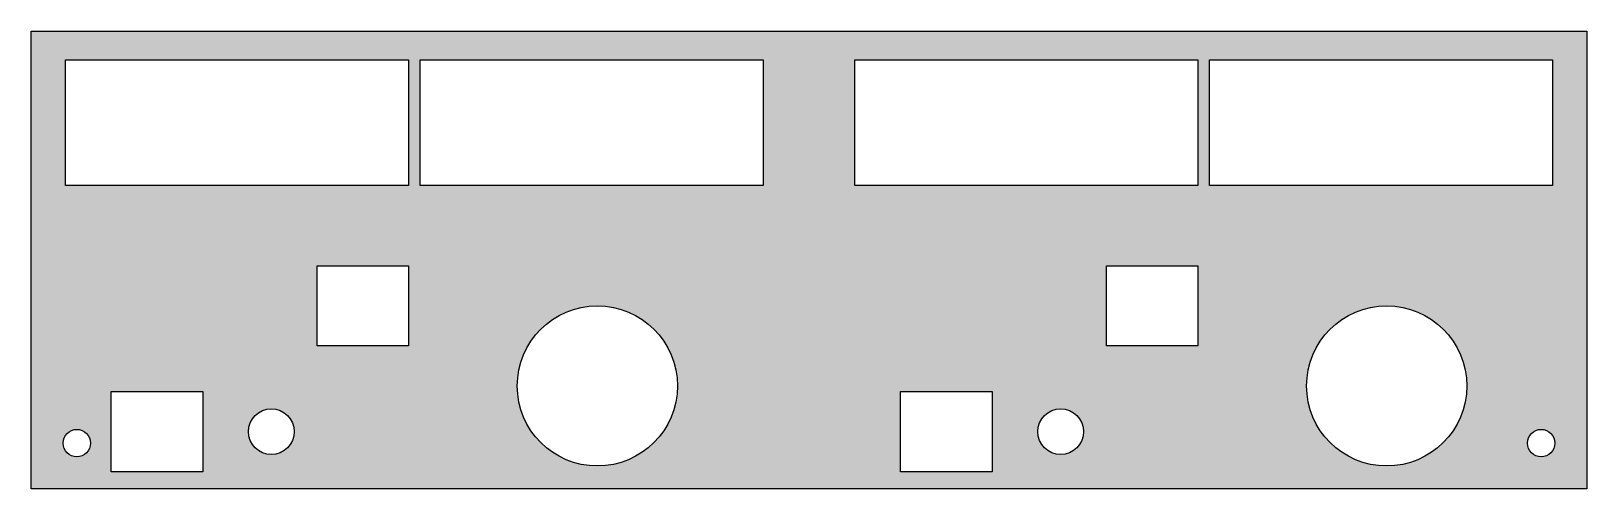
# Model space of a CAD drawing. Header units: inches. Extents: x 0 to 6.8, y -0.7 to 1.3.
import ezdxf

# ---------------------------------------------------------------- set-up
doc = ezdxf.new("R2010")
doc.units = ezdxf.units.IN
doc.layers.add('hrany', color=250, linetype='Continuous')

msp = doc.modelspace()

# ---------------------------------------------------------------- hatches: boundary and pattern name
at = {"layer": 'hrany', "lineweight": -3}
h = msp.add_hatch(color=256, dxfattribs=at)
h.dxf.hatch_style = 1
h.paths.add_polyline_path([(6.8, 1.3), (0, 1.3), (0, -0.7), (6.8, -0.7)])
h.paths.add_polyline_path([(2.825, -0.25, -1), (2.125, -0.25, -1)], flags=16)
h.paths.add_polyline_path([(1.7, 0.625), (1.7, 1.175), (3.2, 1.175), (3.2, 0.625)], flags=16)
h.paths.add_polyline_path([(1.65, -0.075), (1.25, -0.075), (1.25, 0.275), (1.65, 0.275)], flags=16)
h.paths.add_polyline_path([(1.65, 0.625), (0.15, 0.625), (0.15, 1.175), (1.65, 1.175)], flags=16)
h.paths.add_polyline_path([(1.15, -0.45, -1), (0.95, -0.45, -1)], flags=16)
h.paths.add_polyline_path([(0.75, -0.275), (0.75, -0.625), (0.35, -0.625), (0.35, -0.275)], flags=16)
h.paths.add_polyline_path([(3.6, 0.625), (3.6, 1.175), (5.1, 1.175), (5.1, 0.625)], flags=16)
h.paths.add_polyline_path([(3.8, -0.275), (4.2, -0.275), (4.2, -0.625), (3.8, -0.625)], flags=16)
h.paths.add_polyline_path([(0.26, -0.5, -1), (0.14, -0.5, -1)], flags=16)
h.paths.add_polyline_path([(4.6, -0.45, -1), (4.4, -0.45, -1)], flags=16)
h.paths.add_polyline_path([(4.7, 0.275), (5.1, 0.275), (5.1, -0.075), (4.7, -0.075)], flags=16)
h.paths.add_polyline_path([(5.15, 0.625), (5.15, 1.1751), (6.65, 1.175), (6.65, 0.625)], flags=16)
h.paths.add_polyline_path([(6.275, -0.25, -1), (5.575, -0.25, -1)], flags=16)
h.paths.add_polyline_path([(6.66, -0.5, -1), (6.54, -0.5, -1)], flags=16)

# ---------------------------------------------------------------- linework, layer by layer
at = {"layer": 'hrany'}
for points in [[(0, 1.3), (6.8, 1.3), (6.8, -0.7), (0, -0.7)], [(0.15, 1.175), (1.65, 1.175), (1.65, 0.625), (0.15, 0.625)], [(1.7, 1.175), (3.2, 1.175), (3.2, 0.625), (1.7, 0.625)], [(3.6, 1.175), (5.1, 1.175), (5.1, 0.625), (3.6, 0.625)], [(5.15, 1.1751), (6.65, 1.175), (6.65, 0.625), (5.15, 0.625)], [(1.25, 0.275), (1.65, 0.275), (1.65, -0.075), (1.25, -0.075)], [(4.7, 0.275), (5.1, 0.275), (5.1, -0.075), (4.7, -0.075)], [(0.35, -0.275), (0.75, -0.275), (0.75, -0.625), (0.35, -0.625)], [(3.8, -0.275), (4.2, -0.275), (4.2, -0.625), (3.8, -0.625)]]:
    msp.add_lwpolyline(points, close=True, dxfattribs=at)
for centre, radius in [((2.475, -0.25), 0.35), ((5.925, -0.25), 0.35), ((1.05, -0.45), 0.1), ((4.5, -0.45), 0.1)]:
    msp.add_circle(centre, radius, dxfattribs=at)
at = {"layer": 'hrany', "lineweight": -3}
for centre in [(0.2, -0.5), (6.6, -0.5)]:
    msp.add_circle(centre, 0.06, dxfattribs=at)

doc.saveas('drawing.dxf')
